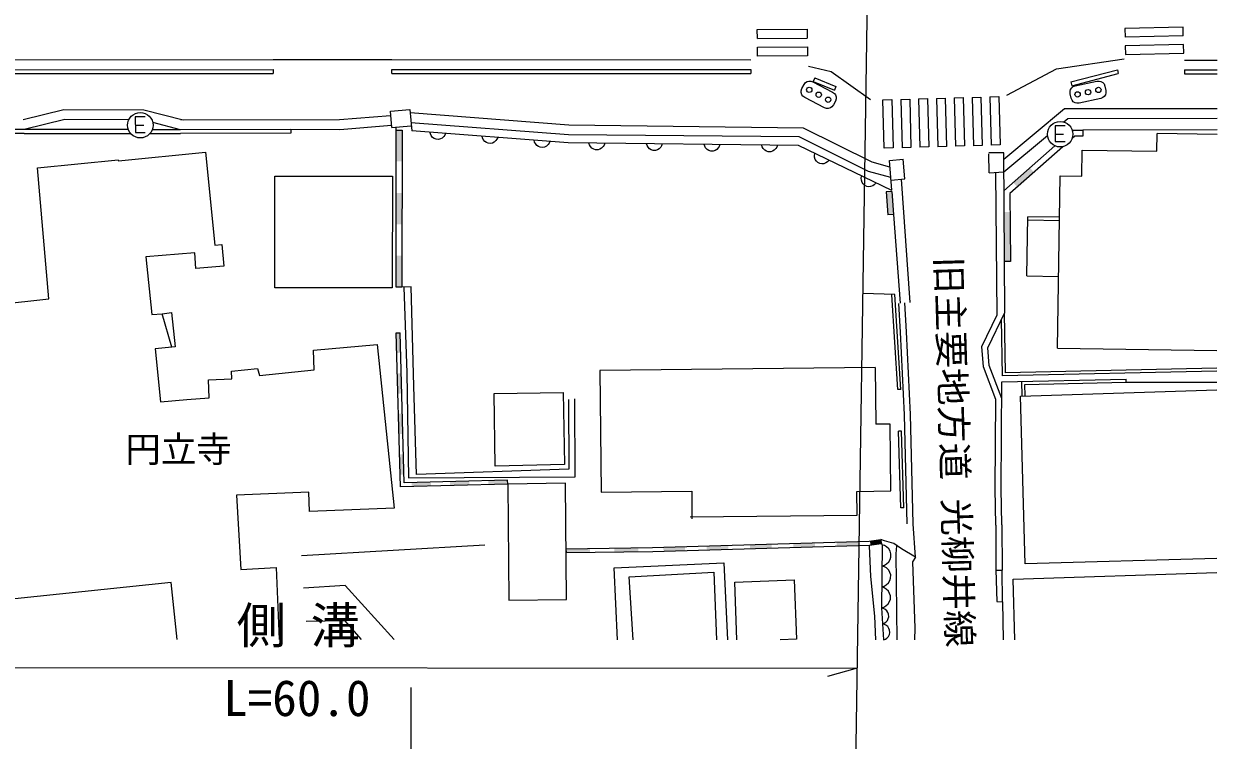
# Model space of a CAD drawing. Units: millimetres, scale not verified. Extents: x 40000 to 680000, y 20000 to 380000.
# Drawn here: x 475829 to 536385, y 245556 to 281895 of the extents above; entities that cross this region are included whole.
import ezdxf
from ezdxf.enums import TextEntityAlignment as Align

# ---------------------------------------------------------------- set-up
doc = ezdxf.new("R2010")
doc.units = ezdxf.units.MM
doc.header["$LTSCALE"] = 1000
for name, color, linetype, lineweight in [('M-BGD', 7, 'Continuous', 25), ('M-BMK-OTRS', 5, 'Continuous', 25), ('M-STR-HTXT', 7, 'Continuous', 13)]:
    doc.layers.add(name, color=color, linetype=linetype, lineweight=lineweight)
doc.layers.add('M-BMK-HTXT', color=7, linetype='Continuous')
doc.styles.add('ＭＳ ゴシック', font='')
doc.styles.get('ＭＳ ゴシック').set_extended_font_data('MS Gothic')

# ---------------------------------------------------------------- blocks, each defined once
blk = doc.blocks.new('BUHIN5')
at = {"color": 7, "linetype": 'Continuous', "lineweight": 25}
blk.add_lwpolyline([(297, -268), (212, -315), (124, -341), (8, -355), (-89, -332), (-178, -290), (-270, -206), (-321, -123), (-354, -28), (-353, 90), (-336, 180), (-297, 268)], dxfattribs=at)
blk = doc.blocks.new('BUHIN6')
at = {"color": 7, "linetype": 'Continuous', "lineweight": 25}
blk.add_lwpolyline([(383, -115), (326, -194), (258, -255), (160, -317), (62, -338), (-36, -338), (-155, -302), (-237, -249), (-308, -177), (-357, -71), (-381, 18), (-383, 115)], dxfattribs=at)
blk = doc.blocks.new('BUHIN7')
at = {"color": 7, "linetype": 'Continuous', "lineweight": 25}
blk.add_lwpolyline([(375, -140), (313, -215), (241, -271), (139, -327), (39, -341), (-58, -335), (-175, -291), (-253, -232), (-319, -157), (-361, -47), (-379, 43), (-375, 140)], dxfattribs=at)
blk = doc.blocks.new('BUHIN84')
at = {"color": 7, "linetype": 'Continuous', "lineweight": 25}
blk.add_lwpolyline([(-85, -396), (13, -386), (100, -355), (204, -296), (270, -219), (319, -132), (346, -10), (336, 90), (307, 187), (236, 283), (169, 345), (85, 396)], dxfattribs=at)
blk = doc.blocks.new('BUHIN85')
at = {"color": 7, "linetype": 'Continuous', "lineweight": 25}
blk.add_lwpolyline([(-153, -512), (-24, -509), (94, -477), (237, -411), (332, -317), (406, -208), (454, -49), (451, 82), (424, 213), (341, 347), (259, 436), (153, 512)], dxfattribs=at)
blk = doc.blocks.new('BUHIN97')
at = {"color": 7, "linetype": 'Continuous', "lineweight": 13}
blk.add_line((0, 0), (-1561, -1), dxfattribs=at)

msp = doc.modelspace()

# ---------------------------------------------------------------- hatches: boundary and pattern name
at = {"layer": 'M-BGD'}
for points in [[(494719, 274913), (494719, 276506), (495019, 276506), (495019, 274913)], [(526042, 273844), (526890, 274591), (527088, 274366), (526241, 273619)], [(494718, 271727), (494718, 273320), (495018, 273320), (495018, 271727)], [(519884, 273396), (519968, 272229), (519669, 272208), (519584, 273375)], [(525593, 269832), (525575, 272356), (525875, 272358), (525893, 269835)], [(494717, 268541), (494718, 270134), (495018, 270134), (495017, 268541)], [(494750, 265193), (494721, 266221), (494921, 266226), (494950, 265199)], [(494807, 263139), (494779, 264166), (494978, 264172), (495007, 263144)], [(494865, 261084), (494836, 262111), (495036, 262117), (495065, 261090)], [(494923, 259029), (494894, 260056), (495094, 260062), (495123, 259035)], [(496488, 258443), (495514, 258417), (495509, 258617), (496482, 258643)], [(498435, 258496), (497461, 258469), (497456, 258669), (498429, 258696)], [(500382, 258548), (499409, 258522), (499403, 258722), (500377, 258748)], [(514879, 255537), (515978, 255569), (515984, 255369), (514885, 255337)], [(517078, 255601), (518177, 255633), (518182, 255433), (517083, 255401)], [(518765, 255656), (519310, 255738), (519339, 255540), (518794, 255458)], [(503340, 255267), (504564, 255284), (504567, 255084), (503343, 255067)], [(505789, 255301), (507013, 255318), (507016, 255118), (505791, 255101)], [(508285, 255344), (509384, 255376), (509390, 255176), (508291, 255144)], [(510483, 255408), (511582, 255440), (511588, 255240), (510489, 255208)], [(512681, 255472), (513780, 255504), (513786, 255304), (512687, 255272)]]:
    msp.add_hatch(color=256, dxfattribs=at).paths.add_polyline_path(points)

# ---------------------------------------------------------------- linework, layer by layer
for p, q in [((513050, 281608), (515584, 281624)), ((513053, 281160), (513050, 281608)), ((515584, 281624), (515587, 281176)), ((534659, 281734), (531699, 281665)), ((531699, 281665), (531710, 281222)), ((534669, 281291), (534659, 281734)), ((513053, 281160), (515587, 281176)), ((534669, 281291), (531710, 281222)), ((513055, 280712), (515590, 280727)), ((513058, 280263), (513055, 280712)), ((515590, 280727), (515593, 280279)), ((534679, 280848), (531720, 280779)), ((531720, 280779), (531730, 280336)), ((531730, 280336), (534690, 280405)), ((534690, 280405), (534679, 280848)), ((472776, 280069), (488486, 280084)), ((488486, 280084), (494505, 280084)), ((494505, 280084), (512724, 280077)), ((515593, 280279), (513058, 280263)), ((528230, 279607), (531668, 280120)), ((534725, 280060), (536385, 280057)), ((472777, 279569), (488486, 279584)), ((472778, 279369), (488486, 279384)), ((488486, 279584), (488486, 279384)), ((494505, 279584), (512723, 279577)), ((494505, 279384), (494505, 279584)), ((494505, 279384), (512723, 279377)), ((512723, 279577), (512723, 279377)), ((515646, 279756), (516790, 279478)), ((516790, 279478), (518790, 278053)), ((525709, 278276), (528230, 279607)), ((528958, 278952), (531321, 279566)), ((529009, 278759), (531371, 279373)), ((531321, 279566), (531371, 279373)), ((534724, 279560), (536385, 279557)), ((534724, 279560), (534724, 279360)), ((534724, 279360), (536385, 279357)), ((515963, 279153), (515889, 278967)), ((515889, 278967), (516961, 278539)), ((515963, 279153), (517035, 278725)), ((517035, 278725), (516961, 278539)), ((528958, 278952), (529009, 278759)), ((519425, 278040), (519877, 278053)), ((519493, 275588), (519425, 278040)), ((519877, 278053), (519945, 275600)), ((520329, 278065), (520782, 278078)), ((520329, 278065), (520397, 275613)), ((520782, 278078), (520849, 275625)), ((521234, 278090), (521686, 278103)), ((521234, 278090), (521302, 275638)), ((521686, 278103), (521754, 275650)), ((522139, 278115), (522591, 278128)), ((522139, 278115), (522206, 275663)), ((522591, 278128), (522659, 275675)), ((523043, 278140), (523495, 278153)), ((523043, 278140), (523111, 275688)), ((523495, 278153), (523563, 275700)), ((523948, 278165), (524400, 278178)), ((523948, 278165), (524016, 275713)), ((524400, 278178), (524468, 275725)), ((524852, 278190), (525305, 278203)), ((524852, 278190), (524920, 275738)), ((525305, 278203), (525372, 275750)), ((477851, 277540), (475788, 277031)), ((481925, 277517), (477851, 277540)), ((483907, 277011), (481925, 277517)), ((494430, 277463), (495416, 277549)), ((494502, 276641), (494430, 277463)), ((495416, 277549), (495511, 276476)), ((503487, 276759), (495431, 277385)), ((525555, 275038), (528632, 277596)), ((528632, 277596), (536384, 277609)), ((477911, 277040), (475848, 276531)), ((481146, 277021), (477911, 277040)), ((481484, 276751), (481913, 276753)), ((483783, 276526), (482374, 276886)), ((491847, 277027), (483803, 277015)), ((494441, 277232), (491847, 277027)), ((503465, 276259), (495475, 276880)), ((515394, 276608), (503487, 276759)), ((528603, 276921), (528813, 277096)), ((528813, 277096), (536383, 277109)), ((475848, 276531), (460593, 276546)), ((475848, 276331), (461532, 276345)), ((481128, 276528), (475848, 276531)), ((475848, 276331), (481246, 276328)), ((482229, 276327), (483783, 276326)), ((483783, 276526), (482348, 276527)), ((489377, 276544), (483782, 276526)), ((489378, 276344), (483783, 276326)), ((491867, 276527), (489377, 276544)), ((489377, 276544), (489378, 276344)), ((494481, 276734), (491867, 276527)), ((494502, 276641), (495465, 276726)), ((494717, 268541), (494719, 276660)), ((494719, 276506), (495019, 276506)), ((495019, 276506), (495017, 268541)), ((503447, 275859), (495511, 276476)), ((515171, 276161), (503465, 276259)), ((518697, 274405), (515171, 276161)), ((518876, 274874), (515394, 276608)), ((525560, 274391), (527772, 276231)), ((528165, 276295), (528594, 276300)), ((529166, 276198), (529031, 276079)), ((529041, 276488), (529052, 276498)), ((529052, 276498), (529574, 276497)), ((529574, 276197), (529166, 276198)), ((536383, 276522), (529574, 276497)), ((529574, 276497), (529574, 276197)), ((533332, 275432), (533347, 276332)), ((536383, 276285), (533347, 276332)), ((515133, 275723), (503447, 275859)), ((519874, 273445), (515133, 275723)), ((519945, 275600), (519493, 275588)), ((520849, 275625), (520397, 275613)), ((521754, 275650), (521302, 275638)), ((522659, 275675), (522206, 275663)), ((523563, 275700), (523111, 275688)), ((524468, 275725), (524016, 275713)), ((525372, 275750), (524920, 275738)), ((525567, 273425), (528153, 275705)), ((528559, 275663), (525868, 273290)), ((476519, 274591), (480618, 274992)), ((480618, 274992), (480632, 274943)), ((480632, 274943), (485041, 275380)), ((485041, 275380), (485525, 270672)), ((519752, 274970), (520450, 275028)), ((519878, 273454), (519752, 274970)), ((520533, 274025), (520450, 275028)), ((525553, 275359), (524799, 275354)), ((524810, 274334), (524800, 275300)), ((525612, 267258), (525553, 275359)), ((529512, 274169), (529533, 275492)), ((529533, 275492), (533332, 275432)), ((477088, 267937), (476519, 274591)), ((519824, 274098), (518697, 274405)), ((519780, 274628), (518876, 274874)), ((524810, 274334), (525560, 274391)), ((525223, 267141), (525149, 274360)), ((488561, 268506), (488570, 274176)), ((488570, 274176), (494531, 274167)), ((494531, 274167), (494522, 268497)), ((519835, 273967), (520533, 274025)), ((520342, 274009), (520791, 267755)), ((528278, 265447), (528416, 274186)), ((528416, 274186), (529512, 274169)), ((519884, 273396), (519584, 273375)), ((519584, 273375), (519669, 272208)), ((519884, 273396), (519968, 272229)), ((525868, 273290), (525893, 269835)), ((519968, 272229), (519669, 272208)), ((519968, 272229), (520293, 267720)), ((526734, 269110), (526781, 272107)), ((528380, 271909), (526778, 271934)), ((528382, 272082), (526781, 272107)), ((485525, 270672), (485881, 270694)), ((485881, 270694), (485974, 269602)), ((484497, 270271), (482027, 270070)), ((484560, 269490), (484497, 270271)), ((482020, 270068), (482324, 267146)), ((485974, 269602), (484560, 269490)), ((525893, 269835), (525593, 269832)), ((526734, 269110), (528335, 269085)), ((494522, 268497), (488561, 268506)), ((495017, 268541), (494717, 268541)), ((495483, 268553), (495017, 268541)), ((495108, 268544), (495258, 264191)), ((495611, 263520), (495483, 268553)), ((473946, 267597), (477088, 267937)), ((520033, 268158), (518401, 268208)), ((520176, 263338), (519884, 268148)), ((520326, 263348), (520033, 268158)), ((520323, 266251), (520237, 267716)), ((520622, 266267), (520536, 267741)), ((482324, 267146), (482851, 267190)), ((482851, 267190), (483319, 267244)), ((483337, 265492), (482851, 267190)), ((483337, 265492), (482851, 267190)), ((483319, 267244), (483499, 265512)), ((524445, 265524), (525223, 267141)), ((524750, 265467), (525612, 267258)), ((525645, 264198), (525592, 267216)), ((525498, 264045), (525447, 266915)), ((494721, 266221), (494921, 266226)), ((494940, 258402), (494721, 266221)), ((495135, 258607), (494921, 266226)), ((520522, 262059), (520323, 266251)), ((520822, 262070), (520622, 266267)), ((483337, 265492), (482484, 265408)), ((482484, 265408), (482765, 262719)), ((483499, 265512), (483337, 265492)), ((490529, 265340), (493754, 265625)), ((490569, 264340), (490529, 265340)), ((493754, 265625), (494616, 257324)), ((524526, 264500), (524445, 265524)), ((524821, 264567), (524750, 265467)), ((528278, 265447), (536378, 265320)), ((486360, 264280), (487679, 264418)), ((486380, 263886), (486360, 264280)), ((487679, 264418), (487784, 264049)), ((487784, 264049), (490569, 264340)), ((495258, 264191), (495346, 258864)), ((519039, 264467), (505059, 264305)), ((505059, 264305), (505130, 258141)), ((519039, 264467), (519073, 261579)), ((525161, 262842), (524526, 264500)), ((525461, 262896), (524821, 264567)), ((536377, 264270), (525498, 264045)), ((536378, 264420), (525645, 264198)), ((485192, 263840), (486380, 263886)), ((485230, 262918), (485192, 263840)), ((495751, 259033), (495611, 263520)), ((525427, 258323), (525467, 263734)), ((525467, 263734), (531771, 263862)), ((526491, 263017), (526476, 263754)), ((526630, 263607), (531774, 263712)), ((526641, 263022), (526630, 263607)), ((531774, 263712), (531771, 263862)), ((531774, 263712), (536377, 263710)), ((482765, 262719), (484098, 262834)), ((484098, 262834), (485230, 262918)), ((499688, 263142), (503203, 263190)), ((499753, 259460), (499688, 263142)), ((503203, 263190), (503260, 259532)), ((503460, 262837), (503484, 259303)), ((503812, 258917), (503789, 262878)), ((520326, 263348), (520176, 263338)), ((525127, 258322), (525161, 262842)), ((526406, 263015), (536377, 263320)), ((526636, 254506), (526406, 263015)), ((520653, 256529), (520522, 262059)), ((520953, 256537), (520822, 262070)), ((519789, 261587), (519073, 261579)), ((519828, 258197), (519789, 261587)), ((520365, 261239), (520215, 261235)), ((520328, 257334), (520215, 261235)), ((520478, 257339), (520365, 261239)), ((503484, 259303), (495751, 259033)), ((503260, 259532), (499753, 259460)), ((500377, 258748), (495135, 258607)), ((495346, 258864), (503812, 258917)), ((500382, 258548), (500377, 258748)), ((503312, 258588), (500382, 258548)), ((503364, 252691), (503312, 258588)), ((490286, 258135), (486620, 257991)), ((486620, 257991), (486840, 254219)), ((490322, 257160), (490286, 258135)), ((500382, 258548), (494940, 258402)), ((500382, 258548), (500435, 252652)), ((505130, 258141), (509719, 258194)), ((509719, 258194), (509735, 256784)), ((518097, 258177), (519828, 258197)), ((518111, 256977), (518097, 258177)), ((525154, 256467), (525127, 258322)), ((525454, 256471), (525427, 258323)), ((494616, 257324), (490322, 257160)), ((509641, 256878), (518111, 256977)), ((520478, 257339), (520328, 257334)), ((521075, 254832), (520953, 256537)), ((525154, 256467), (525156, 254178)), ((525454, 256471), (525474, 254186)), ((507736, 255328), (518720, 255649)), ((518720, 255649), (519310, 255738)), ((519509, 255662), (519310, 255738)), ((519387, 255467), (519310, 255738)), ((519310, 255738), (519339, 255540)), ((519974, 255529), (519509, 255662)), ((489919, 254920), (499214, 255463)), ((503340, 255267), (507736, 255328)), ((503340, 255267), (503343, 255067)), ((503343, 255067), (507741, 255128)), ((507741, 255128), (518738, 255449)), ((518730, 255412), (518791, 253858)), ((518738, 255449), (519339, 255540)), ((519387, 255467), (519348, 252260)), ((520364, 255267), (519974, 255529)), ((520102, 255006), (520130, 255413)), ((520142, 250645), (520102, 255006)), ((521075, 254832), (520364, 255267)), ((505793, 254292), (511351, 254551)), ((511351, 254551), (511530, 250649)), ((521075, 254832), (520922, 254602)), ((520922, 254602), (521049, 251230)), ((536373, 254768), (526636, 254506)), ((486840, 254219), (488636, 254307)), ((488636, 254307), (488786, 250659)), ((505955, 250651), (505793, 254292)), ((506555, 253844), (510843, 254086)), ((506746, 250651), (506555, 253844)), ((510843, 254086), (510975, 250649)), ((518791, 253858), (518991, 251839)), ((525154, 254189), (525211, 252581)), ((525156, 254178), (525474, 254186)), ((525486, 252591), (525474, 254186)), ((526036, 253722), (536373, 254056)), ((483301, 253552), (475369, 252720)), ((483601, 250662), (483301, 253552)), ((492142, 253394), (490021, 253266)), ((494628, 250657), (492142, 253394)), ((511905, 253565), (514918, 253682)), ((512019, 250648), (511905, 253565)), ((514918, 253682), (515034, 250679)), ((526124, 250642), (526036, 253722)), ((500435, 252652), (503364, 252691)), ((525211, 252581), (525489, 252580)), ((525489, 252580), (525526, 250642)), ((519348, 252260), (519459, 250645)), ((490148, 251598), (492103, 251625)), ((492103, 251625), (492950, 250657)), ((518991, 251839), (519050, 250645)), ((521049, 251230), (521026, 250644)), ((515034, 250679), (514206, 250647))]:
    msp.add_line(p, q, dxfattribs=at)
for points in [[(516455, 277639), (515458, 278161), (515367, 278229), (515312, 278298), (515281, 278405), (515275, 278500), (515316, 278616), (515420, 278816), (515496, 278913), (515574, 278964), (515671, 278994), (515767, 278994), (515875, 278958), (516872, 278437), (516964, 278369), (517013, 278297), (517049, 278192), (517051, 278099), (517015, 277981), (516910, 277782), (516834, 277685), (516757, 277634), (516654, 277601), (516557, 277601)], [(529187, 278753), (530286, 278990), (530400, 278996), (530487, 278978), (530579, 278915), (530644, 278847), (530688, 278732), (530735, 278512), (530739, 278388), (530712, 278299), (530657, 278214), (530582, 278152), (530476, 278111), (529377, 277873), (529263, 277867), (529180, 277891), (529084, 277948), (529023, 278018), (528976, 278132), (528928, 278352), (528924, 278475), (528951, 278564), (529010, 278655), (529084, 278717)]]:
    msp.add_lwpolyline(points, close=True, dxfattribs=at)
for points in [[(481989, 277176), (481482, 277173), (481486, 276380), (481993, 276383)], [(528668, 276723), (528161, 276718), (528170, 275925), (528677, 275931)]]:
    msp.add_lwpolyline(points, dxfattribs=at)
for centre, radius in [((515687, 278549), 135), ((529832, 278432), 135), ((530359, 278546), 135), ((516165, 278299), 135), ((516644, 278048), 135), ((529304, 278318), 135), ((481738, 276752), 647), ((528419, 276298), 647)]:
    msp.add_circle(centre, radius, dxfattribs=at)
at = {"layer": 'M-BMK-OTRS'}
msp.add_line((518640, 283911), (518030, 243711), dxfattribs=at)
at = {"layer": 'M-STR-HTXT'}
for p, q in [((461143, 249240), (518113, 249213)), ((495462, 248224), (495456, 236118))]:
    msp.add_line(p, q, dxfattribs=at)

# ---------------------------------------------------------------- block references
at = {"layer": 'M-BGD', "rotation": 15.973}
for name, p in [('BUHIN7', (496834, 276374)), ('BUHIN7', (499479, 276168)), ('BUHIN7', (502125, 275962)), ('BUHIN6', (504908, 275842)), ('BUHIN6', (507829, 275808)), ('BUHIN6', (510751, 275774)), ('BUHIN6', (513672, 275740)), ('BUHIN5', (516320, 275141)), ('BUHIN5', (518696, 273978)), ('BUHIN85', (519381, 254933)), ('BUHIN85', (519368, 253864)), ('BUHIN85', (519355, 252795)), ('BUHIN84', (519376, 251857)), ('BUHIN84', (519431, 251049))]:
    msp.add_blockref(name, p, dxfattribs=at)
at = {"layer": 'M-STR-HTXT', "rotation": 15.973}
msp.add_blockref('BUHIN97', (518113, 249213), dxfattribs=at)

# ---------------------------------------------------------------- texts
at = {"layer": 'M-BMK-HTXT', "style": 'ＭＳ ゴシック', "width": 1.05}
msp.add_text('旧主要地方道 光柳井線', height=1320, rotation=271.673, dxfattribs=at).set_placement((521712, 270068), align=Align.BOTTOM_LEFT)
at = {"layer": 'M-BMK-HTXT', "style": 'ＭＳ ゴシック'}
msp.add_text('円立寺', height=1320, rotation=359.973, dxfattribs=at).set_placement((480979, 259258), align=Align.BOTTOM_LEFT)
at = {"layer": 'M-STR-HTXT', "style": 'ＭＳ ゴシック'}
for s, p in [('側 溝', (486628, 249912)), ('L=60.0', (485939, 246229))]:
    msp.add_text(s, height=1833, rotation=359.973, dxfattribs=at).set_placement(p, align=Align.BOTTOM_LEFT)

doc.saveas('drawing.dxf')
